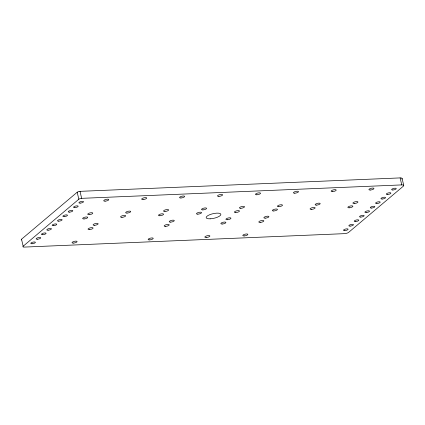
<?xml version="1.0" encoding="UTF-8"?>
<svg xmlns="http://www.w3.org/2000/svg" width="425" height="425" viewBox="0 0 425 425"><rect width="100%" height="100%" fill="white"/><g stroke="black" fill="none" stroke-linecap="round" stroke-linejoin="round"><path stroke-width="0.64" d="M21.489 239.95A2.571 0.797 -13.1 0 1 21.526 239.217L77.191 192.233A2.152 0.669 -13.1 0 1 80.022 191.346L400.127 177.91A3.756 1.169 -13.1 0 1 401.822 179.095M23.157 246.218L78.822 199.235A2.152 0.669 -13.1 0 1 81.653 198.342L401.758 184.907A3.756 1.169 -13.1 0 1 403.346 186.187L348.665 232.342A3.172 0.988 -13.1 0 1 344.489 233.649L24.241 247.09A2.571 0.797 -13.1 0 1 23.157 246.218L21.526 239.217M402.119 178.5L403.745 185.497M400.127 177.91L401.758 184.907M80.022 191.346L81.653 198.342M77.191 192.233L78.822 199.235M74.821 207.628A2.364 0.733 -13.1 0 0 78.173 206.221A2.364 0.733 -13.1 0 0 74.619 206.369A2.364 0.733 -13.1 0 0 74.821 207.628M94.462 225.314A2.598 0.807 -13.1 0 0 98.154 223.768A2.598 0.807 -13.1 0 0 94.244 223.933A2.598 0.807 -13.1 0 0 94.462 225.314M121.97 217.334A2.598 0.807 -13.1 0 0 125.662 215.788A2.598 0.807 -13.1 0 0 121.752 215.953A2.598 0.807 -13.1 0 0 121.97 217.334M149.531 239.897A2.598 0.807 -13.1 0 0 153.223 238.345A2.598 0.807 -13.1 0 0 149.313 238.51A2.598 0.807 -13.1 0 0 149.531 239.897M165.538 226.387A2.598 0.807 -13.1 0 0 169.23 224.836A2.598 0.807 -13.1 0 0 165.32 225A2.598 0.807 -13.1 0 0 165.538 226.387M260.174 222.413A2.598 0.807 -13.1 0 0 263.867 220.867A2.598 0.807 -13.1 0 0 259.957 221.032A2.598 0.807 -13.1 0 0 260.174 222.413M73.397 243.089A2.598 0.807 -13.1 0 0 77.09 241.543A2.598 0.807 -13.1 0 0 73.185 241.708A2.598 0.807 -13.1 0 0 73.397 243.089M265.232 218.147A2.598 0.807 -13.1 0 0 268.924 216.601A2.598 0.807 -13.1 0 0 265.014 216.766A2.598 0.807 -13.1 0 0 265.232 218.147M244.173 235.923A2.598 0.807 -13.1 0 0 247.865 234.377A2.598 0.807 -13.1 0 0 243.955 234.542A2.598 0.807 -13.1 0 0 244.173 235.923M89.101 214.662A2.598 0.807 -13.1 0 0 92.793 213.111A2.598 0.807 -13.1 0 0 88.883 213.276A2.598 0.807 -13.1 0 0 89.101 214.662M84.049 218.928A2.598 0.807 -13.1 0 0 87.741 217.382A2.598 0.807 -13.1 0 0 83.831 217.542A2.598 0.807 -13.1 0 0 84.049 218.928M105.108 201.153A2.598 0.807 -13.1 0 0 108.8 199.601A2.598 0.807 -13.1 0 0 104.89 199.766A2.598 0.807 -13.1 0 0 105.108 201.153M170.59 222.121A2.598 0.807 -13.1 0 0 174.282 220.57A2.598 0.807 -13.1 0 0 170.372 220.734A2.598 0.807 -13.1 0 0 170.59 222.121M376.853 203.532A2.364 0.733 -13.1 0 0 380.205 202.125A2.364 0.733 -13.1 0 0 376.651 202.273A2.364 0.733 -13.1 0 0 376.853 203.532M371.503 208.048A2.364 0.733 -13.1 0 0 374.861 206.64A2.364 0.733 -13.1 0 0 371.307 206.789A2.364 0.733 -13.1 0 0 371.503 208.048M370.276 190.023A2.598 0.807 -13.1 0 0 373.968 188.477A2.598 0.807 -13.1 0 0 370.058 188.642A2.598 0.807 -13.1 0 0 370.276 190.023M382.203 199.017A2.364 0.733 -13.1 0 0 385.555 197.609A2.364 0.733 -13.1 0 0 382.001 197.758A2.364 0.733 -13.1 0 0 382.203 199.017M366.153 212.564A2.364 0.733 -13.1 0 0 369.511 211.156A2.364 0.733 -13.1 0 0 365.957 211.305A2.364 0.733 -13.1 0 0 366.153 212.564M235.774 212.558A2.598 0.807 -13.1 0 0 239.466 211.012A2.598 0.807 -13.1 0 0 235.562 211.177A2.598 0.807 -13.1 0 0 235.774 212.558M210.147 218.822A7.56 2.348 -13.1 0 0 220.888 214.317A7.56 2.348 -13.1 0 0 209.514 214.795A7.56 2.348 -13.1 0 0 210.147 218.822M360.804 217.079A2.364 0.733 -13.1 0 0 364.161 215.672A2.364 0.733 -13.1 0 0 360.607 215.82A2.364 0.733 -13.1 0 0 360.804 217.079M387.547 194.501A2.364 0.733 -13.1 0 0 390.904 193.093A2.364 0.733 -13.1 0 0 387.35 193.242A2.364 0.733 -13.1 0 0 387.547 194.501M355.454 221.59A2.364 0.733 -13.1 0 0 358.812 220.182A2.364 0.733 -13.1 0 0 355.257 220.336A2.364 0.733 -13.1 0 0 355.454 221.59M350.104 226.105A2.364 0.733 -13.1 0 0 353.462 224.697A2.364 0.733 -13.1 0 0 349.908 224.846A2.364 0.733 -13.1 0 0 350.104 226.105M354.269 203.532A2.598 0.807 -13.1 0 0 357.962 201.987A2.598 0.807 -13.1 0 0 354.052 202.151A2.598 0.807 -13.1 0 0 354.269 203.532M349.212 207.798A2.598 0.807 -13.1 0 0 352.904 206.252A2.598 0.807 -13.1 0 0 348.994 206.417A2.598 0.807 -13.1 0 0 349.212 207.798M332.515 191.606A2.598 0.807 -13.1 0 0 336.207 190.06A2.598 0.807 -13.1 0 0 332.297 190.225A2.598 0.807 -13.1 0 0 332.515 191.606M80.166 203.113A2.364 0.733 -13.1 0 0 83.523 201.705A2.364 0.733 -13.1 0 0 79.969 201.854A2.364 0.733 -13.1 0 0 80.166 203.113M344.755 230.621A2.364 0.733 -13.1 0 0 348.112 229.213A2.364 0.733 -13.1 0 0 344.558 229.362A2.364 0.733 -13.1 0 0 344.755 230.621M58.772 221.17A2.364 0.733 -13.1 0 0 62.13 219.762A2.364 0.733 -13.1 0 0 58.576 219.911A2.364 0.733 -13.1 0 0 58.772 221.17M42.723 234.717A2.364 0.733 -13.1 0 0 46.081 233.309A2.364 0.733 -13.1 0 0 42.527 233.458A2.364 0.733 -13.1 0 0 42.723 234.717M32.024 243.748A2.364 0.733 -13.1 0 0 35.381 242.34A2.364 0.733 -13.1 0 0 31.827 242.489A2.364 0.733 -13.1 0 0 32.024 243.748M37.373 239.232A2.364 0.733 -13.1 0 0 40.731 237.825A2.364 0.733 -13.1 0 0 37.177 237.973A2.364 0.733 -13.1 0 0 37.373 239.232M294.801 193.189A2.598 0.807 -13.1 0 0 298.493 191.643A2.598 0.807 -13.1 0 0 294.583 191.808A2.598 0.807 -13.1 0 0 294.801 193.189M316.508 205.116A2.598 0.807 -13.1 0 0 320.2 203.57A2.598 0.807 -13.1 0 0 316.29 203.734A2.598 0.807 -13.1 0 0 316.508 205.116M311.456 209.387A2.598 0.807 -13.1 0 0 315.148 207.836A2.598 0.807 -13.1 0 0 311.238 208A2.598 0.807 -13.1 0 0 311.456 209.387M206.21 237.517A2.598 0.807 -13.1 0 0 209.902 235.971A2.598 0.807 -13.1 0 0 205.992 236.135A2.598 0.807 -13.1 0 0 206.21 237.517M227.269 219.741A2.598 0.807 -13.1 0 0 230.961 218.195A2.598 0.807 -13.1 0 0 227.051 218.36A2.598 0.807 -13.1 0 0 227.269 219.741M222.211 224.007A2.598 0.807 -13.1 0 0 225.903 222.461A2.598 0.807 -13.1 0 0 221.999 222.626A2.598 0.807 -13.1 0 0 222.211 224.007M48.073 230.201A2.364 0.733 -13.1 0 0 51.43 228.793A2.364 0.733 -13.1 0 0 47.876 228.942A2.364 0.733 -13.1 0 0 48.073 230.201M53.422 225.686A2.364 0.733 -13.1 0 0 56.78 224.278A2.364 0.733 -13.1 0 0 53.226 224.427A2.364 0.733 -13.1 0 0 53.422 225.686M89.404 229.58A2.598 0.807 -13.1 0 0 93.096 228.034A2.598 0.807 -13.1 0 0 89.186 228.198A2.598 0.807 -13.1 0 0 89.404 229.58M143.028 199.559A2.598 0.807 -13.1 0 0 146.721 198.013A2.598 0.807 -13.1 0 0 142.816 198.178A2.598 0.807 -13.1 0 0 143.028 199.559M164.948 211.48A2.598 0.807 -13.1 0 0 168.64 209.929A2.598 0.807 -13.1 0 0 164.73 210.093A2.598 0.807 -13.1 0 0 164.948 211.48M159.89 215.746A2.598 0.807 -13.1 0 0 163.583 214.195A2.598 0.807 -13.1 0 0 159.673 214.359A2.598 0.807 -13.1 0 0 159.89 215.746M180.954 197.97A2.598 0.807 -13.1 0 0 184.647 196.419A2.598 0.807 -13.1 0 0 180.737 196.584A2.598 0.807 -13.1 0 0 180.954 197.97M392.897 189.986A2.364 0.733 -13.1 0 0 396.254 188.578A2.364 0.733 -13.1 0 0 392.7 188.727A2.364 0.733 -13.1 0 0 392.897 189.986M197.853 214.152A2.598 0.807 -13.1 0 0 201.546 212.601A2.598 0.807 -13.1 0 0 197.636 212.766A2.598 0.807 -13.1 0 0 197.853 214.152M218.917 196.377A2.598 0.807 -13.1 0 0 222.61 194.825A2.598 0.807 -13.1 0 0 218.7 194.99A2.598 0.807 -13.1 0 0 218.917 196.377M127.027 213.068A2.598 0.807 -13.1 0 0 130.719 211.523A2.598 0.807 -13.1 0 0 126.809 211.687A2.598 0.807 -13.1 0 0 127.027 213.068M64.122 216.654A2.364 0.733 -13.1 0 0 67.479 215.247A2.364 0.733 -13.1 0 0 63.92 215.395A2.364 0.733 -13.1 0 0 64.122 216.654M256.838 194.783A2.598 0.807 -13.1 0 0 260.53 193.237A2.598 0.807 -13.1 0 0 256.62 193.402A2.598 0.807 -13.1 0 0 256.838 194.783M278.795 206.699A2.598 0.807 -13.1 0 0 282.487 205.153A2.598 0.807 -13.1 0 0 278.577 205.317A2.598 0.807 -13.1 0 0 278.795 206.699M273.737 210.965A2.598 0.807 -13.1 0 0 277.429 209.419A2.598 0.807 -13.1 0 0 273.519 209.583A2.598 0.807 -13.1 0 0 273.737 210.965M240.832 208.292A2.598 0.807 -13.1 0 0 244.524 206.747A2.598 0.807 -13.1 0 0 240.614 206.911A2.598 0.807 -13.1 0 0 240.832 208.292M202.911 209.886A2.598 0.807 -13.1 0 0 206.603 208.335A2.598 0.807 -13.1 0 0 202.693 208.5A2.598 0.807 -13.1 0 0 202.911 209.886M69.472 212.144A2.364 0.733 -13.1 0 0 72.824 210.736A2.364 0.733 -13.1 0 0 69.27 210.885A2.364 0.733 -13.1 0 0 69.472 212.144"/></g></svg>
